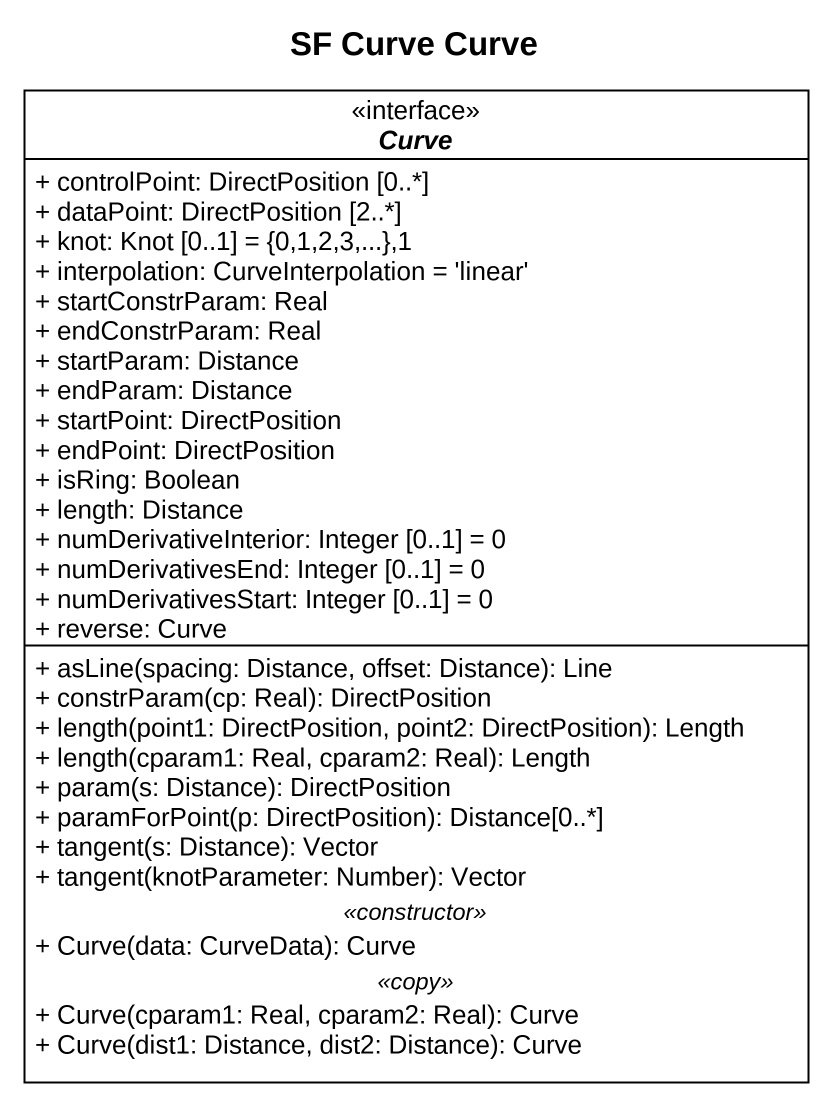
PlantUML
@startuml
title SF Curve Curve
hide circle
hide empty members
skinparam classAttributeIconSize 0
interface Curve {
  + controlPoint: DirectPosition [0..*]
  + dataPoint: DirectPosition [2..*]
  + knot: Knot [0..1] = {0,1,2,3,...},1
  + interpolation: CurveInterpolation = 'linear'
  + startConstrParam: Real
  + endConstrParam: Real
  + startParam: Distance
  + endParam: Distance
  + startPoint: DirectPosition
  + endPoint: DirectPosition
  + isRing: Boolean
  + length: Distance
  + numDerivativeInterior: Integer [0..1] = 0
  + numDerivativesEnd: Integer [0..1] = 0
  + numDerivativesStart: Integer [0..1] = 0
  + reverse: Curve
  --
  + asLine(spacing: Distance, offset: Distance): Line
  + constrParam(cp: Real): DirectPosition
  + length(point1: DirectPosition, point2: DirectPosition): Length
  + length(cparam1: Real, cparam2: Real): Length
  + param(s: Distance): DirectPosition
  + paramForPoint(p: DirectPosition): Distance[0..*]
  + tangent(s: Distance): Vector
  + tangent(knotParameter: Number): Vector
  .. <<constructor>> ..
  + Curve(data: CurveData): Curve
  .. <<copy>> ..
  + Curve(cparam1: Real, cparam2: Real): Curve
  + Curve(dist1: Distance, dist2: Distance): Curve
}
@enduml
